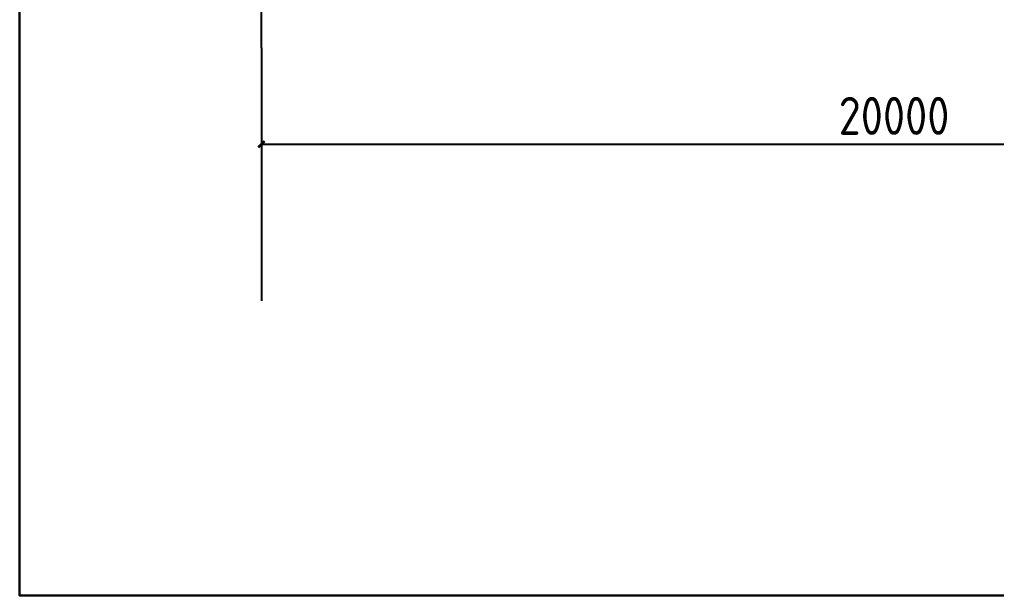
# Model space of a CAD drawing. Extents: x 424415 to 727970, y -73017 to 111783.
# Drawn here: x 664985 to 680427, y -22617 to -13504 of the extents above; entities that cross this region are included whole.
import ezdxf

# ---------------------------------------------------------------- set-up
doc = ezdxf.new("R2010")
doc.units = 0
doc.header["$LTSCALE"] = 1000
doc.header["$MEASUREMENT"] = 0
doc.layers.add('AXIS', color=3, linetype='Continuous')
doc.layers.add('DOTE', color=1, linetype='Continuous')
doc.styles.get("Standard").update_dxf_attribs({"font": 'gbenor.shx', "bigfont": 'gbcbig.shx'})
doc.dimstyles.get("Standard").update_dxf_attribs({"dimscale": 100, "dimtxt": 3.5, "dimasz": 1, "dimexe": 2.5, "dimexo": 3, "dimgap": 1.5, "dimtad": 1, "dimdec": 0, "dimzin": 0, "dimdsep": 46, "dimtxsty": 'Standard', "dimblk": 'ARCHTICK', "dimcen": 0.09, "dimadec": 0, "dimazin": 0, "dimtfac": 1, "dimtdec": 0, "dimtix": 1, "dimtmove": 2, "dimatfit": 3, "dimfxl": 1, "dimtolj": 1, "dimtzin": 0, "dimarcsym": 0})

# ---------------------------------------------------------------- blocks, each defined once
blk = doc.blocks.new('_ArchTick')
at = {"color": 0, "linetype": 'ByBlock', "const_width": 0.4}
blk.add_lwpolyline([(-0.5, -0.5), (0.5, 0.5)], dxfattribs=at)
blk = doc.blocks.new('*D2108')
at = {"color": 3, "lineweight": -2}
for p, q in [((668808, -14254), (668808, -15729)), ((688808, -14254), (688808, -15729)), ((668808, -15479), (688808, -15479))]:
    blk.add_line(p, q, dxfattribs=at)
at = {"layer": 'Defpoints', "color": 0}
for p in [(668808, -13954), (688808, -13954), (688808, -15479)]:
    blk.add_point(p, dxfattribs=at)
at = {"color": 3, "lineweight": -2, "xscale": 100, "yscale": 100, "zscale": 100, "rotation": 180}
blk.add_blockref('_ArchTick', (668808, -15479), dxfattribs=at)
at = {"color": 3, "lineweight": -2, "xscale": 100, "yscale": 100, "zscale": 100}
blk.add_blockref('_ArchTick', (688808, -15479), dxfattribs=at)
at = {"color": 0, "insert": (678808, -15029), "char_height": 600, "attachment_point": 5}
blk.add_mtext('\\A1;20000', dxfattribs=at)

msp = doc.modelspace()

# ---------------------------------------------------------------- linework, layer by layer
msp.add_lwpolyline([(712504.7, 10982.9), (664984.7, 10982.9), (664984.7, -22617.1), (712504.7, -22617.1)])
msp.add_lwpolyline([(664984.7, 10982.9), (727969.9, 10982.9), (727969.9, -22617.1), (664984.7, -22617.1)], close=True)
at = {"layer": 'AXIS'}
msp.add_line((668807.6, -13954.2), (668807.6, -17954.2), dxfattribs=at)
at = {"layer": 'DOTE'}
msp.add_line((668807.6, -13954.2), (668807.6, 2862.4), dxfattribs=at)

# ---------------------------------------------------------------- dimensions: what is measured, and where the dimension line sits
dim = msp.add_linear_dim(base=(688807.6, -15479.2), p1=(668807.6, -13954.2), p2=(688807.6, -13954.2), dimstyle='Standard', override={"dimtxt": 6, "dimclrd": 3, "dimclre": 3})
dim.commit()
dim.dimension.update_dxf_attribs({"geometry": '*D2108', "text_midpoint": (678807.6, -15029.2)})

doc.saveas('drawing.dxf')
